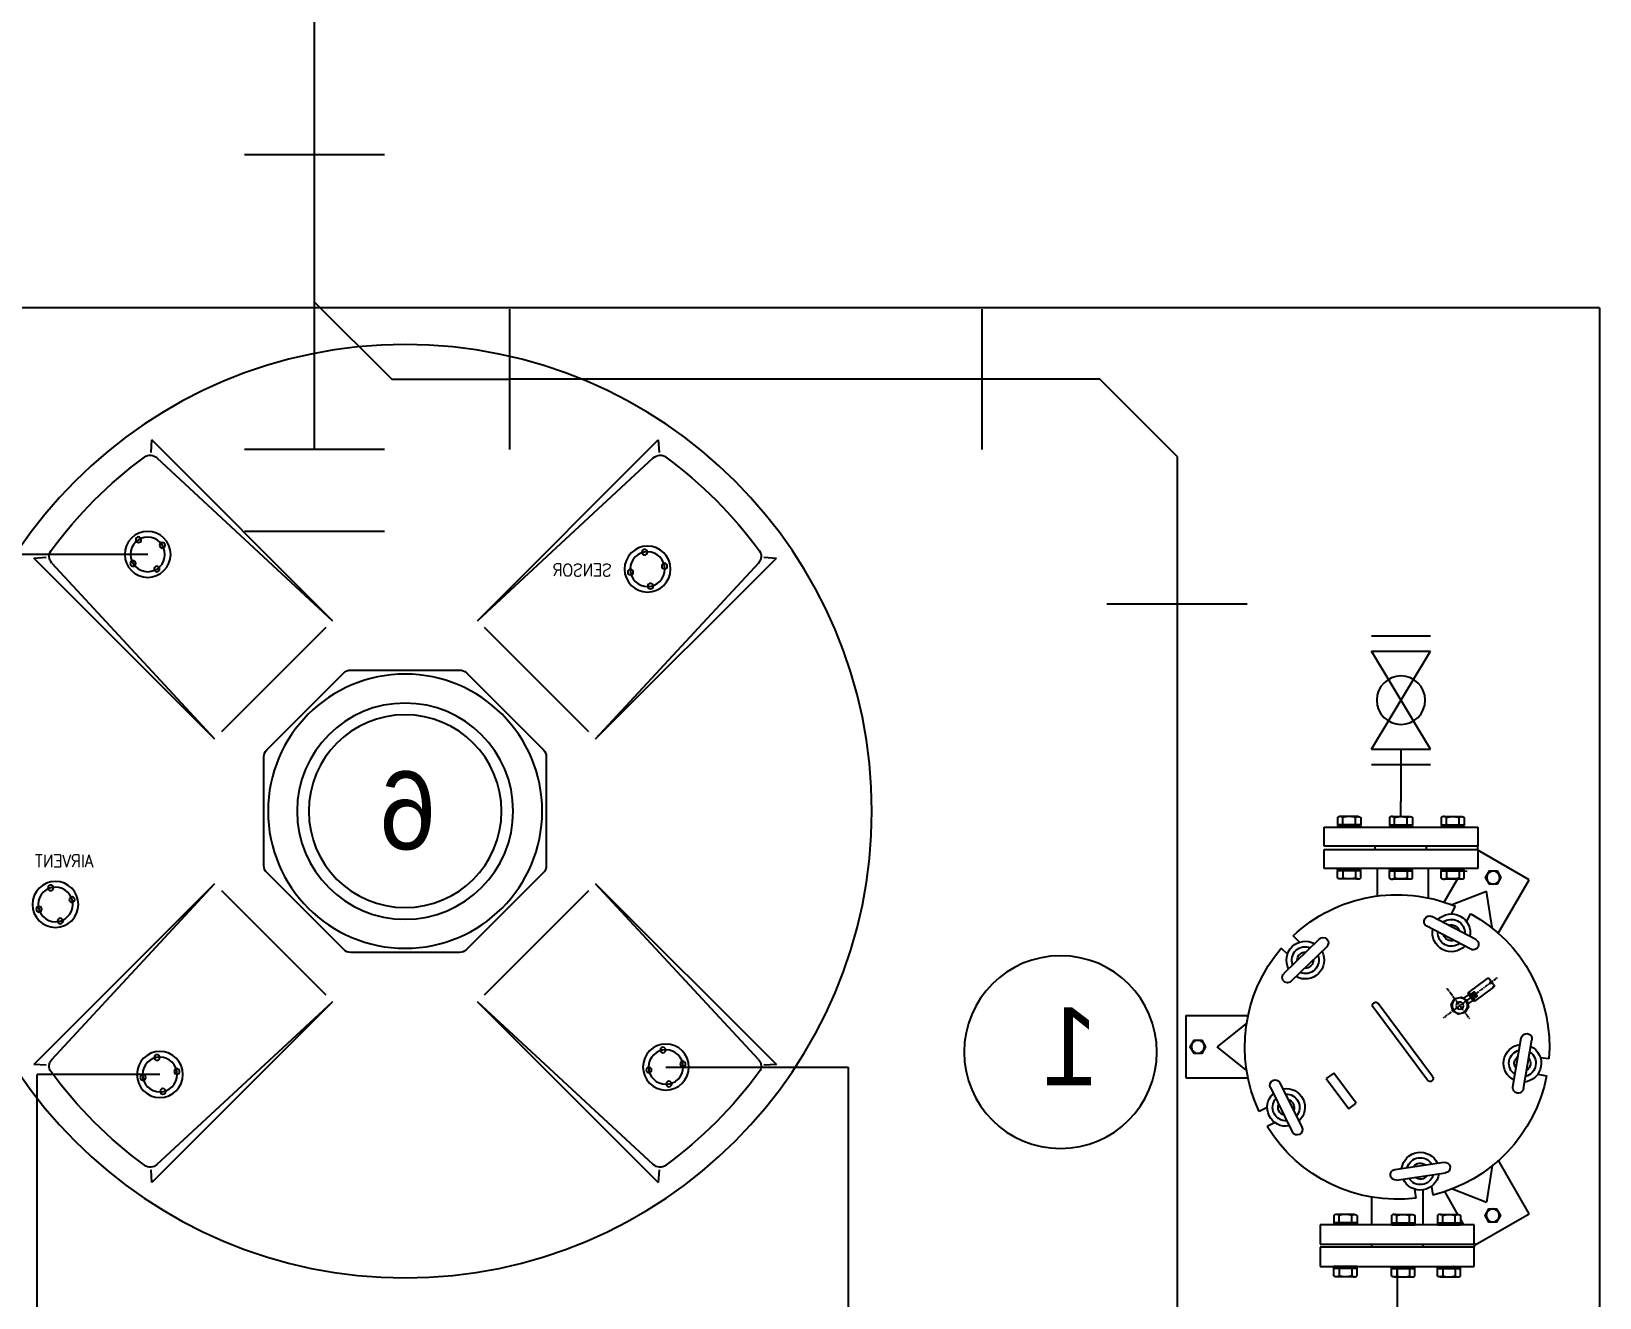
# Model space of a CAD drawing. Header units: millimetres. Extents: x 98929 to 11941380, y 952 to 54154.
# Drawn here: x 112983 to 114580, y 34915 to 36204 of the extents above; entities that cross this region are included whole.
import ezdxf

# ---------------------------------------------------------------- set-up
doc = ezdxf.new("R2010")
doc.units = ezdxf.units.MM
doc.linetypes.add('CENTER', pattern=[2, 1.25, -0.25, 0.25, -0.25])
for name, color, linetype in [('CENTER', 8, 'CENTER'), ('pipe', 3, 'Continuous'), ('SD', 4, 'Continuous'), ('오배수', 6, 'Continuous'), ('장비', 8, 'Continuous')]:
    doc.layers.add(name, color=color, linetype=linetype)
doc.layers.add('Library', color=210, linetype='Continuous', plot=False)
doc.styles.add('ROMANS', font='romans', dxfattribs={"height": 3})
doc.styles.add('울릉도B', font='HYWULM.TTF')

# ---------------------------------------------------------------- blocks, each defined once
blk = doc.blocks.new('A$C656D1D9F')
at = {"layer": 'SD', "color": 2}
for p, q in [((0, 63.73), (0, 135.1)), ((150, 63.73), (150, 135.1)), ((0, 0), (71.37, 0))]:
    blk.add_line(p, q, dxfattribs=at)
blk = doc.blocks.new('A$C33070B98')
at = {"layer": 'SD', "color": 0}
for p, q in [((71.4, 300, -254.6), (71.4, 0, -254.6)), ((71.4, 150, -254.6), (150, 228.6, -254.6)), ((150, 228.6, -254.6), (270.2, 228.6, -254.6))]:
    blk.add_line(p, q, dxfattribs=at)
blk.add_circle((71.4, 228.6, -254.6), 0.00321, dxfattribs=at)
at = {"layer": 'pipe', "color": 4, "extrusion": (0, 0, -1), "xscale": 2, "yscale": 2, "zscale": -2, "rotation": 270}
blk.add_blockref('A$C656D1D9F', (-270.2, 300, 254.6), dxfattribs=at)
blk = doc.blocks.new('BA-8E')
for p, q in [((-6, 43), (-6, 42.5)), ((-6, 42.5), (-6, 15.5)), ((-6, 42.5), (-4.6, 42.5)), ((-5, 44), (5, 44)), ((-2, 42.5), (1.4, 42.5)), ((4.9, 42.5), (6, 42.5)), ((6, 43), (6, 42.5)), ((6, 42.5), (6, 15.5)), ((-3, 21.7), (-3, 17)), ((-2.7, 22), (2.7, 22)), ((-1.5, 22), (-1.5, 17.3)), ((1.5, 22), (1.5, 17.3)), ((3, 21.7), (3, 17)), ((-6, 17), (6, 17)), ((-6, 15.5), (6, 15.5)), ((-4, 15.5), (-4, 9.7)), ((-4, 15.2), (4, 15.2)), ((-3, 17.3), (3, 17.3)), ((4, 15.5), (4, 9.7)), ((6, 17), (6, 15.5))]:
    blk.add_line(p, q)
blk.add_lwpolyline([(9.6, 0), (6.8, 6.8), (0, 9.6), (-6.8, 6.8), (-9.6, 0), (-6.8, -6.8), (0, -9.6), (6.8, -6.8)], close=True)
for radius in [8.6, 4]:
    blk.add_circle((0, 0), radius)
for centre, radius, start, end in [((-5, 43), 1, 90, 180), ((5, 43), 1, 0, 90), ((-2.7, 21.7), 0.3, 90, 180), ((2.7, 21.7), 0.3, 360, 90), ((-8, 9.7), 4, 328.8254, 0), ((8, 9.7), 4, 180, 211.1746)]:
    blk.add_arc(centre, radius, start, end)
at = {"layer": 'CENTER'}
for p, q in [((0, 52), (0, -23.2)), ((-18.5, 0), (23.7, 0))]:
    blk.add_line(p, q, dxfattribs=at)
blk = doc.blocks.new('A$C31BA1A71')
at = {"layer": 'Library'}
blk.add_lwpolyline([(10.7, 24.6), (0, 18.5), (0, 6.2), (10.7, 0), (21.3, 6.2), (21.3, 18.5)], close=True, dxfattribs=at)
blk.add_circle((10.7, 12.3), 10.4, dxfattribs=at)
blk = doc.blocks.new('RO SYSTEM')
at = {"layer": '장비', "color": 5}
for q in [(1250, 3000), (-1250, 0)]:
    blk.add_line((-1250, 3000), q, dxfattribs=at)
at = {"layer": '장비'}
for p, q in [((-292, 2865.4), (-292.9, 2852.7)), ((-108, 2681.4), (-292, 2865.4)), ((39.5, 2681.4), (223.5, 2865.4)), ((224.3, 2852.7), (223.5, 2865.4)), ((-286.9, 2847.1), (-108, 2681.4)), ((218.3, 2847.1), (39.5, 2681.4)), ((-399.5, 2746.1), (-412.3, 2745.2)), ((227.7, 2748.9), (362.8, 2748.9)), ((343.7, 2745.2), (330.9, 2746.1)), ((-228.2, 2561.2), (-412.3, 2745.2)), ((-393.9, 2740.1), (-228.2, 2561.2)), ((159.7, 2561.2), (343.7, 2745.2)), ((325.4, 2740.1), (159.7, 2561.2)), ((-221.2, 2568.3), (-115.1, 2674.4)), ((46.5, 2674.4), (152.6, 2568.3)), ((-1077.8, 2550.6), (-1017.9, 2650.3)), ((-1017.9, 2650.3), (-1077.8, 2650.3)), ((-1017.9, 2550.6), (-1077.8, 2650.3)), ((-1017.9, 2550.6), (-1077.8, 2550.6)), ((-1047.8, 2482), (-1047.8, 2497.2)), ((-1112.3, 2480.7), (-1112.3, 2473.6)), ((-1091.4, 2482), (-1109.6, 2482)), ((-1106.9, 2473.6), (-1106.9, 2480.7)), ((-1094.1, 2473.6), (-1094.1, 2480.7)), ((-1088.7, 2480.7), (-1088.7, 2473.6)), ((-1059.6, 2480.7), (-1059.6, 2473.6)), ((-1038.7, 2482), (-1056.9, 2482)), ((-1054.2, 2473.6), (-1054.2, 2480.7)), ((-1041.4, 2473.6), (-1041.4, 2480.7)), ((-1036, 2480.7), (-1036, 2473.6)), ((-1006.9, 2480.7), (-1006.9, 2473.6)), ((-1004.2, 2482), (-986, 2482)), ((-1001.5, 2473.6), (-1001.5, 2480.7)), ((-988.7, 2473.6), (-988.7, 2480.7)), ((-983.3, 2480.7), (-983.3, 2473.6)), ((-969.5, 2471.4), (-1126.1, 2471.4)), ((-1126.1, 2471.4), (-1126.1, 2451.8)), ((-1088.7, 2473.6), (-1112.3, 2473.6)), ((-1088.7, 2473), (-1112.3, 2473)), ((-1112.3, 2473), (-1112.3, 2471.4)), ((-1088.7, 2471.4), (-1112.3, 2471.4)), ((-1106.9, 2471.6), (-1102.8, 2472.9)), ((-1105.3, 2471.6), (-1101.2, 2472.9)), ((-1088.7, 2473), (-1088.7, 2471.4)), ((-1036, 2473.6), (-1059.6, 2473.6)), ((-1036, 2473), (-1059.6, 2473)), ((-1059.6, 2473), (-1059.6, 2471.4)), ((-1036, 2471.4), (-1059.6, 2471.4)), ((-1054.2, 2471.6), (-1050.1, 2472.9)), ((-1052.5, 2471.6), (-1048.5, 2472.9)), ((-1036, 2473), (-1036, 2471.4)), ((-1006.9, 2473.6), (-983.3, 2473.6)), ((-1006.9, 2473), (-983.3, 2473)), ((-1006.9, 2473), (-1006.9, 2471.4)), ((-1006.9, 2471.4), (-983.3, 2471.4)), ((-990.4, 2471.6), (-994.4, 2472.9)), ((-988.8, 2471.6), (-992.8, 2472.9)), ((-983.3, 2473), (-983.3, 2471.4)), ((-969.5, 2451.8), (-969.5, 2471.4)), ((-1178.3, 2417.7), (-1126.1, 2448)), ((-1126.1, 2451.8), (-969.5, 2451.8)), ((-1126.1, 2448.6), (-1126.1, 2451.8)), ((-969.5, 2448.6), (-1126.1, 2448.6)), ((-1126.1, 2448.6), (-1126.1, 2429.1)), ((-1073.9, 2448.6), (-1073.9, 2451.8)), ((-1073.9, 2451.8), (-1021.7, 2451.8)), ((-1021.7, 2448.6), (-1021.7, 2451.8)), ((-969.5, 2429.1), (-969.5, 2448.6)), ((-1126.1, 2429.1), (-969.5, 2429.1)), ((-1106.5, 2427.8), (-1115.2, 2426.4)), ((-1112.3, 2427.4), (-1112.3, 2429.1)), ((-1088.7, 2429.1), (-1112.3, 2429.1)), ((-1088.7, 2427.4), (-1112.3, 2427.4)), ((-1088.7, 2426.9), (-1112.3, 2426.9)), ((-1112.3, 2419.8), (-1112.3, 2426.9)), ((-1110.6, 2427.4), (-1110.3, 2426.9)), ((-1106.9, 2428.9), (-1102.8, 2427.6)), ((-1106.9, 2426.9), (-1106.9, 2419.8)), ((-1105.3, 2428.9), (-1101.2, 2427.6)), ((-1094.1, 2426.9), (-1094.1, 2419.8)), ((-1088.7, 2427.4), (-1088.7, 2429.1)), ((-1088.7, 2419.8), (-1088.7, 2426.9)), ((-1076, 2399.2), (-1076, 2429.1)), ((-1073.9, 2429.1), (-1021.7, 2429.1)), ((-1059.6, 2427.4), (-1059.6, 2429.1)), ((-1036, 2429.1), (-1059.6, 2429.1)), ((-1036, 2427.4), (-1059.6, 2427.4)), ((-1036, 2426.9), (-1059.6, 2426.9)), ((-1059.6, 2419.8), (-1059.6, 2426.9)), ((-1054.2, 2428.9), (-1050.1, 2427.6)), ((-1054.2, 2426.9), (-1054.2, 2419.8)), ((-1052.5, 2428.9), (-1048.5, 2427.6)), ((-1041.4, 2426.9), (-1041.4, 2419.8)), ((-1036, 2427.4), (-1036, 2429.1)), ((-1036, 2419.8), (-1036, 2426.9)), ((-1023.8, 2401.2), (-1023.8, 2429.1)), ((-1006.9, 2427.4), (-1006.9, 2429.1)), ((-1006.9, 2429.1), (-983.3, 2429.1)), ((-1006.9, 2427.4), (-983.3, 2427.4)), ((-1006.9, 2426.9), (-983.3, 2426.9)), ((-1006.9, 2419.8), (-1006.9, 2426.9)), ((-1001.5, 2426.9), (-1001.5, 2419.8)), ((-990.4, 2428.9), (-994.4, 2427.6)), ((-988.8, 2428.9), (-992.8, 2427.6)), ((-988.7, 2426.9), (-988.7, 2419.8)), ((-983.3, 2427.4), (-983.3, 2429.1)), ((-983.3, 2419.8), (-983.3, 2426.9)), ((-1146.5, 2362.8), (-1178.3, 2417.7)), ((-1092.4, 2418.6), (-1109.6, 2418.5)), ((-1105.4, 2418.5), (-1091.6, 2394.7)), ((-1091.4, 2418.5), (-1092.4, 2418.5)), ((-1039.7, 2418.6), (-1056.9, 2418.5)), ((-1038.7, 2418.5), (-1039.6, 2418.5)), ((-1004.2, 2418.5), (-986, 2418.5)), ((-228.2, 2413.7), (-412.3, 2229.7)), ((-393.9, 2234.9), (-228.2, 2413.7)), ((325.4, 2234.9), (159.7, 2413.7)), ((159.7, 2413.7), (343.7, 2229.7)), ((-1140.5, 2369.2), (-1135, 2406.2)), ((-1099.9, 2392.6), (-1135, 2406.2)), ((-115.1, 2300.6), (-221.2, 2406.7)), ((152.6, 2406.7), (46.5, 2300.6)), ((-1124, 2356.8), (-1079.3, 2380.3)), ((-1114.6, 2375), (-1118.8, 2383.2)), ((-1099.1, 2382.9), (-1103.2, 2390.7)), ((-1118.9, 2347.1), (-1074.2, 2370.6)), ((-1109.1, 2364.5), (-1109.1, 2364.6)), ((-1093.7, 2372.5), (-1093.8, 2372.7)), ((-972.4, 2349.6), (-936.2, 2314.4)), ((-964.7, 2357.4), (-928.6, 2322.3)), ((-944.5, 2354.1), (-938, 2360.7)), ((-932.2, 2341.9), (-926, 2348.2)), ((-952.8, 2345.7), (-952.7, 2345.7)), ((-940.4, 2333.5), (-940.3, 2333.6)), ((-1080, 2217.5), (-1024.7, 2291.8)), ((-1074.9, 2213.7), (-1019.6, 2288)), ((-108, 2293.5), (-292, 2109.5)), ((-286.9, 2127.8), (-108, 2293.5)), ((218.3, 2127.8), (39.5, 2293.5)), ((39.5, 2293.5), (223.5, 2109.5)), ((-828.9, 2279.6), (-892.2, 2279.6)), ((-889.8, 2271.1), (-860.6, 2247.8)), ((-828.9, 2279.6), (-828.8, 2216.2)), ((-1172.5, 2205.1), (-1181.1, 2254.8)), ((-1161.7, 2207), (-1170.3, 2256.7)), ((-1198.4, 2235.4), (-1189.8, 2236.4)), ((-1178.2, 2238.8), (-1178.3, 2238.7)), ((-1050.1, 2247.1), (-1050.1, 2247.1)), ((-889.9, 2224.3), (-860.6, 2247.8)), ((-1187, 2219.7), (-1196.1, 2218.2)), ((-1175.3, 2221.7), (-1175.4, 2221.6)), ((-1002.2, 2190.4), (-979.5, 2221)), ((-979.5, 2221), (-971.8, 2215.3)), ((-412.3, 2229.7), (-399.5, 2228.9)), ((330.9, 2228.9), (343.7, 2229.7)), ((-971.8, 2215.3), (-994.6, 2184.7)), ((-924.7, 2211), (-947, 2165.8)), ((-914.9, 2206.2), (-937.2, 2161)), ((-828.8, 2216.2), (-892.1, 2216.2)), ((-994.6, 2184.7), (-1002.2, 2190.4)), ((-922.4, 2191.2), (-922.3, 2191.2)), ((-930.1, 2175.7), (-930, 2175.6)), ((-911.8, 2185.9), (-903.5, 2181.8)), ((-919.7, 2170.5), (-911.7, 2166.5)), ((-1178.3, 2077.7), (-1146.7, 2132.7)), ((-1140.7, 2126.5), (-1135, 2089.4)), ((-1041.7, 2122.9), (-1091.6, 2130.1)), ((-1043.3, 2112.1), (-1093.2, 2119.3)), ((-1077.1, 2117.1), (-1077.1, 2116.9)), ((-1059.9, 2114.6), (-1059.9, 2114.5)), ((-292.9, 2122.3), (-292, 2109.5)), ((223.5, 2109.5), (224.3, 2122.3)), ((-1100.2, 2103.1), (-1135, 2089.4)), ((-1091.7, 2101.1), (-1105.5, 2077)), ((-1078.8, 2105.6), (-1080.1, 2096.8)), ((-1070.1, 2102.1), (-1070.1, 2066.4)), ((-1061.6, 2102.8), (-1063, 2093.7)), ((-1017.9, 2094.2), (-1017.9, 2066.4)), ((-1123.2, 2046.1), (-1178.3, 2077.7)), ((-1108.5, 2075.7), (-1108.5, 2068.6)), ((-1087.6, 2077), (-1105.8, 2077)), ((-1103.1, 2068.6), (-1103.1, 2075.7)), ((-1090.3, 2068.6), (-1090.3, 2075.7)), ((-1084.9, 2075.7), (-1084.9, 2068.6)), ((-1061.9, 2075.7), (-1061.9, 2068.6)), ((-1041, 2077), (-1059.2, 2077)), ((-1056.5, 2068.6), (-1056.5, 2075.7)), ((-1043.7, 2068.6), (-1043.7, 2075.7)), ((-1038.3, 2075.7), (-1038.3, 2068.6)), ((-1003.1, 2075.7), (-1003.1, 2068.6)), ((-1000.4, 2077), (-982.2, 2077)), ((-997.7, 2068.6), (-997.7, 2075.7)), ((-984.9, 2068.6), (-984.9, 2075.7)), ((-979.5, 2075.7), (-979.5, 2068.6)), ((-1122.3, 2066.4), (-965.7, 2066.4)), ((-1122.3, 2046.8), (-1122.3, 2066.4)), ((-1108.5, 2071.8), (-1111.6, 2066.4)), ((-1084.9, 2068.6), (-1108.5, 2068.6)), ((-1084.9, 2068), (-1108.5, 2068)), ((-1108.5, 2068), (-1108.5, 2066.4)), ((-1084.9, 2066.4), (-1108.5, 2066.4)), ((-1103, 2066.6), (-1099, 2067.9)), ((-1101.4, 2066.6), (-1097.4, 2067.9)), ((-1084.9, 2068), (-1084.9, 2066.4)), ((-1070.1, 2066.4), (-1017.9, 2066.4)), ((-1038.3, 2068.6), (-1061.9, 2068.6)), ((-1038.3, 2068), (-1061.9, 2068)), ((-1061.9, 2068), (-1061.9, 2066.4)), ((-1038.3, 2066.4), (-1061.9, 2066.4)), ((-1056.4, 2066.6), (-1052.3, 2067.9)), ((-1054.8, 2066.6), (-1050.7, 2067.9)), ((-1038.3, 2068), (-1038.3, 2066.4)), ((-1003.1, 2068.6), (-979.5, 2068.6)), ((-1003.1, 2068), (-979.5, 2068)), ((-1003.1, 2068), (-1003.1, 2066.4)), ((-1003.1, 2066.4), (-979.5, 2066.4)), ((-986.6, 2066.6), (-990.6, 2067.9)), ((-985, 2066.6), (-989, 2067.9)), ((-979.5, 2068), (-979.5, 2066.4)), ((-965.7, 2066.4), (-965.7, 2046.8)), ((-1122.3, 2047.7), (-1123.2, 2046.1)), ((-965.7, 2046.8), (-1122.3, 2046.8)), ((-1122.3, 2046.8), (-1122.3, 2043.6)), ((-1122.3, 2043.6), (-965.7, 2043.6)), ((-1122.3, 2024.1), (-1122.3, 2043.6)), ((-1070.1, 2046.8), (-1070.1, 2043.6)), ((-1070.1, 2043.6), (-1017.9, 2043.6)), ((-1017.9, 2046.8), (-1017.9, 2043.6)), ((-965.7, 2043.6), (-965.7, 2024.1)), ((-965.7, 2024.1), (-1122.3, 2024.1)), ((-1108.5, 2022.4), (-1108.5, 2024.1)), ((-1084.9, 2024.1), (-1108.5, 2024.1)), ((-1084.9, 2022.4), (-1108.5, 2022.4)), ((-1084.9, 2021.9), (-1108.5, 2021.9)), ((-1108.5, 2014.8), (-1108.5, 2021.9)), ((-1087.6, 2013.5), (-1105.8, 2013.5)), ((-1103.1, 2021.9), (-1103.1, 2014.8)), ((-1103, 2023.9), (-1099, 2022.6)), ((-1101.4, 2023.9), (-1097.4, 2022.6)), ((-1090.3, 2021.9), (-1090.3, 2014.8)), ((-1084.9, 2022.4), (-1084.9, 2024.1)), ((-1084.9, 2014.8), (-1084.9, 2021.9)), ((-1061.9, 2022.4), (-1061.9, 2024)), ((-1038.3, 2024), (-1061.9, 2024)), ((-1038.3, 2022.4), (-1061.9, 2022.4)), ((-1038.3, 2021.9), (-1061.9, 2021.9)), ((-1061.9, 2014.7), (-1061.9, 2021.9)), ((-1041, 2013.5), (-1059.2, 2013.5)), ((-1056.5, 2021.9), (-1056.5, 2014.7)), ((-1056.4, 2023.8), (-1052.3, 2022.6)), ((-1054.8, 2023.8), (-1050.7, 2022.6)), ((-1043.7, 2021.9), (-1043.7, 2014.7)), ((-1038.3, 2022.4), (-1038.3, 2024)), ((-1038.3, 2014.7), (-1038.3, 2021.9)), ((-1003.1, 2022.4), (-1003.1, 2024.1)), ((-1003.1, 2024.1), (-979.5, 2024.1)), ((-1003.1, 2022.4), (-979.5, 2022.4)), ((-1003.1, 2021.9), (-979.5, 2021.9)), ((-1003.1, 2014.8), (-1003.1, 2021.9)), ((-1000.4, 2013.5), (-982.2, 2013.5)), ((-997.7, 2021.9), (-997.7, 2014.8)), ((-986.6, 2023.9), (-990.6, 2022.6)), ((-985, 2023.9), (-989, 2022.6)), ((-984.9, 2021.9), (-984.9, 2014.8)), ((-979.5, 2022.4), (-979.5, 2024.1)), ((-979.5, 2014.8), (-979.5, 2021.9))]:
    blk.add_line(p, q, dxfattribs=at)
at = {"layer": '장비', "color": 0}
for p, q in [((-1017.9, 2665.9), (-1077.8, 2665.9)), ((-1017.9, 2535), (-1077.8, 2535))]:
    blk.add_line(p, q, dxfattribs=at)
at = {"layer": '장비', "color": 4}
for p, q in [((-1047.8, 2550.6), (-1047.8, 2497.2)), ((-299.7, 2227.1), (-485.3, 2227.1)), ((-485.3, 2227.1), (-485.3, 604.6)), ((215.3, 2219.5), (340.3, 2219.5)), ((340.3, 618), (340.3, 2219.5)), ((-1044, 2024.1), (-1044, 1905.7))]:
    blk.add_line(p, q, dxfattribs=at)
at = {"layer": '장비'}
blk.add_lwpolyline([(-178, 2542.9), (-178, 2432.1, 0.198912), (-175.1, 2425), (-96.7, 2346.6, 0.198912), (-89.7, 2343.7), (21.1, 2343.7, 0.198912), (28.2, 2346.6), (106.5, 2425, 0.198912), (109.5, 2432.1), (109.5, 2542.9, 0.198912), (106.5, 2549.9), (28.2, 2628.3, 0.198912), (21.1, 2631.2), (-89.7, 2631.2, 0.198912), (-96.7, 2628.3), (-175.1, 2549.9, 0.198912)], format="xyb", close=True, dxfattribs=at)
for points in [[(-1106.9, 2480.7, 0.180912), (-1107.1, 2481.1, 0.10298), (-1107.7, 2481.6, 0.0625), (-1108.5, 2481.9, 0.048725), (-1109.6, 2482, 0.048725), (-1110.7, 2481.9, 0.0625), (-1111.5, 2481.6, 0.10298), (-1112.2, 2481.1, 0.180912), (-1112.3, 2480.7, 0.180912)], [(-1094.1, 2480.7, 0.287816), (-1094.3, 2481.1, 0.063192), (-1096, 2481.6, 0.028693), (-1097.9, 2481.9, 0.020666), (-1100.5, 2482, 0.020666), (-1103.2, 2481.9, 0.028693), (-1105.1, 2481.6, 0.063192), (-1106.7, 2481.1, 0.287816), (-1106.9, 2480.7, 0.287816)], [(-1094.1, 2480.7, -0.180912), (-1094, 2481.1, -0.10298), (-1093.3, 2481.6, -0.0625), (-1092.5, 2481.9, -0.048725), (-1091.4, 2482, -0.048725), (-1090.3, 2481.9, -0.0625), (-1089.5, 2481.6, -0.10298), (-1088.9, 2481.1, -0.180912), (-1088.7, 2480.7, -0.180912)], [(-1054.2, 2480.7, 0.180912), (-1054.4, 2481.1, 0.10298), (-1055, 2481.6, 0.0625), (-1055.8, 2481.9, 0.048725), (-1056.9, 2482, 0.048725), (-1058, 2481.9, 0.0625), (-1058.8, 2481.6, 0.10298), (-1059.4, 2481.1, 0.180912), (-1059.6, 2480.7, 0.180912)], [(-1041.4, 2480.7, 0.287816), (-1041.6, 2481.1, 0.063192), (-1043.3, 2481.6, 0.028693), (-1045.2, 2481.9, 0.020666), (-1047.8, 2482, 0.020666), (-1050.5, 2481.9, 0.028693), (-1052.4, 2481.6, 0.063192), (-1054, 2481.1, 0.287816), (-1054.2, 2480.7, 0.287816)], [(-1041.4, 2480.7, -0.180912), (-1041.3, 2481.1, -0.10298), (-1040.6, 2481.6, -0.0625), (-1039.8, 2481.9, -0.048725), (-1038.7, 2482, -0.048725), (-1037.6, 2481.9, -0.0625), (-1036.8, 2481.6, -0.10298), (-1036.2, 2481.1, -0.180912), (-1036, 2480.7, -0.180912)], [(-1001.5, 2480.7, 0.180912), (-1001.7, 2481.1, 0.10298), (-1002.3, 2481.6, 0.0625), (-1003.1, 2481.9, 0.048725), (-1004.2, 2482, 0.048725), (-1005.3, 2481.9, 0.0625), (-1006.1, 2481.6, 0.10298), (-1006.7, 2481.1, 0.180912), (-1006.9, 2480.7, 0.180912)], [(-1001.5, 2480.7, -0.287816), (-1001.3, 2481.1, -0.063192), (-999.6, 2481.6, -0.028693), (-997.8, 2481.9, -0.020666), (-995.1, 2482, -0.020666), (-992.5, 2481.9, -0.028693), (-990.6, 2481.6, -0.063192), (-988.9, 2481.1, -0.287816), (-988.7, 2480.7, -0.287816)], [(-988.7, 2480.7, -0.180912), (-988.6, 2481.1, -0.10298), (-987.9, 2481.6, -0.0625), (-987.1, 2481.9, -0.048725), (-986, 2482, -0.048725), (-984.9, 2481.9, -0.0625), (-984.1, 2481.6, -0.10298), (-983.5, 2481.1, -0.180912), (-983.3, 2480.7, -0.180912)], [(-1106.9, 2419.8, -0.180912), (-1107.1, 2419.3, -0.10298), (-1107.7, 2418.9, -0.0625), (-1108.5, 2418.6, -0.048725), (-1109.6, 2418.5, -0.048725), (-1110.7, 2418.6, -0.0625), (-1111.5, 2418.9, -0.10298), (-1112.2, 2419.3, -0.180912), (-1112.3, 2419.8, -0.180912)], [(-1106.9, 2419.8, 0.287816), (-1106.7, 2419.4, 0.063192), (-1105.1, 2418.9, 0.028693), (-1103.2, 2418.6, 0.020666), (-1100.5, 2418.5, 0.020666), (-1097.9, 2418.6, 0.028693), (-1096, 2418.9, 0.063192), (-1094.3, 2419.4, 0.287816), (-1094.1, 2419.8, 0.287816)], [(-1094.1, 2419.8, 0.050041), (-1094.1, 2419.6, 0.050041)], [(-1094.1, 2419.8, -0.096099), (-1094.1, 2419.6, -0.096099)], [(-1088.7, 2419.7, -0.180912), (-1088.9, 2419.3, -0.10298), (-1089.5, 2418.8, -0.0625), (-1090.3, 2418.5, -0.048725), (-1091.4, 2418.4, -0.048725), (-1092.5, 2418.5, -0.0625), (-1093.3, 2418.8, -0.10298), (-1094, 2419.3, -0.180912), (-1094.1, 2419.7, -0.180912)], [(-1054.2, 2419.8, -0.180912), (-1054.4, 2419.3, -0.10298), (-1055, 2418.9, -0.0625), (-1055.8, 2418.6, -0.048725), (-1056.9, 2418.5, -0.048725), (-1058, 2418.6, -0.0625), (-1058.8, 2418.9, -0.10298), (-1059.4, 2419.3, -0.180912), (-1059.6, 2419.8, -0.180912)], [(-1054.2, 2419.8, 0.287816), (-1054, 2419.4, 0.063192), (-1052.4, 2418.9, 0.028693), (-1050.5, 2418.6, 0.020666), (-1047.8, 2418.5, 0.020666), (-1045.2, 2418.6, 0.028693), (-1043.3, 2418.9, 0.063192), (-1041.6, 2419.4, 0.287816), (-1041.4, 2419.8, 0.287816)], [(-1041.4, 2419.8, 0.050041), (-1041.4, 2419.6, 0.050041)], [(-1041.4, 2419.8, -0.096099), (-1041.4, 2419.6, -0.096099)], [(-1036, 2419.7, -0.180912), (-1036.2, 2419.3, -0.10298), (-1036.8, 2418.8, -0.0625), (-1037.6, 2418.5, -0.048725), (-1038.7, 2418.4, -0.048725), (-1039.8, 2418.5, -0.0625), (-1040.6, 2418.8, -0.10298), (-1041.2, 2419.3, -0.180912), (-1041.4, 2419.7, -0.180912)], [(-1001.5, 2419.8, -0.180912), (-1001.7, 2419.3, -0.10298), (-1002.3, 2418.9, -0.0625), (-1003.1, 2418.6, -0.048725), (-1004.2, 2418.5, -0.048725), (-1005.3, 2418.6, -0.0625), (-1006.1, 2418.9, -0.10298), (-1006.7, 2419.3, -0.180912), (-1006.9, 2419.8, -0.180912)], [(-1001.5, 2419.8, 0.287816), (-1001.3, 2419.4, 0.063192), (-999.6, 2418.9, 0.028693), (-997.8, 2418.6, 0.020666), (-995.1, 2418.5, 0.020666), (-992.5, 2418.6, 0.028693), (-990.6, 2418.9, 0.063192), (-988.9, 2419.4, 0.287816), (-988.7, 2419.8, 0.287816)], [(-988.7, 2419.8, 0.180912), (-988.6, 2419.3, 0.10298), (-987.9, 2418.9, 0.0625), (-987.1, 2418.6, 0.048725), (-986, 2418.5, 0.048725), (-984.9, 2418.6, 0.0625), (-984.1, 2418.9, 0.10298), (-983.5, 2419.3, 0.180912), (-983.3, 2419.8, 0.180912)], [(-1103.1, 2075.7, 0.180912), (-1103.3, 2076.1, 0.10298), (-1103.9, 2076.6, 0.0625), (-1104.7, 2076.9, 0.048725), (-1105.8, 2077, 0.048725), (-1106.9, 2076.9, 0.0625), (-1107.7, 2076.6, 0.10298), (-1108.3, 2076.1, 0.180912), (-1108.5, 2075.7, 0.180912)], [(-1090.3, 2075.7, 0.287816), (-1090.5, 2076.1, 0.063192), (-1092.2, 2076.6, 0.028693), (-1094.1, 2076.9, 0.020666), (-1096.7, 2077, 0.020666), (-1099.4, 2076.9, 0.028693), (-1101.2, 2076.6, 0.063192), (-1102.9, 2076.1, 0.287816), (-1103.1, 2075.7, 0.287816)], [(-1090.3, 2075.7, -0.180912), (-1090.1, 2076.1, -0.10298), (-1089.5, 2076.6, -0.0625), (-1088.7, 2076.9, -0.048725), (-1087.6, 2077, -0.048725), (-1086.5, 2076.9, -0.0625), (-1085.7, 2076.6, -0.10298), (-1085.1, 2076.1, -0.180912), (-1084.9, 2075.7, -0.180912)], [(-1056.5, 2075.7, 0.180912), (-1056.6, 2076.1, 0.10298), (-1057.3, 2076.6, 0.0625), (-1058.1, 2076.9, 0.048725), (-1059.2, 2077, 0.048725), (-1060.3, 2076.9, 0.0625), (-1061.1, 2076.6, 0.10298), (-1061.7, 2076.1, 0.180912), (-1061.9, 2075.7, 0.180912)], [(-1043.7, 2075.7, 0.287816), (-1043.9, 2076, 0.063192), (-1045.5, 2076.6, 0.028693), (-1047.4, 2076.9, 0.020666), (-1050.1, 2077, 0.020666), (-1052.7, 2076.9, 0.028693), (-1054.6, 2076.6, 0.063192), (-1056.3, 2076, 0.287816), (-1056.5, 2075.7, 0.287816)], [(-1043.7, 2075.7, -0.180912), (-1043.5, 2076.1, -0.10298), (-1042.9, 2076.6, -0.0625), (-1042.1, 2076.9, -0.048725), (-1041, 2077, -0.048725), (-1039.9, 2076.9, -0.0625), (-1039.1, 2076.6, -0.10298), (-1038.4, 2076.1, -0.180912), (-1038.3, 2075.7, -0.180912)], [(-997.7, 2075.7, 0.180912), (-997.9, 2076.1, 0.10298), (-998.5, 2076.6, 0.0625), (-999.3, 2076.9, 0.048725), (-1000.4, 2077, 0.048725), (-1001.5, 2076.9, 0.0625), (-1002.3, 2076.6, 0.10298), (-1002.9, 2076.1, 0.180912), (-1003.1, 2075.7, 0.180912)], [(-997.7, 2075.7, -0.287816), (-997.5, 2076.1, -0.063192), (-995.8, 2076.6, -0.028693), (-993.9, 2076.9, -0.020666), (-991.3, 2077, -0.020666), (-988.7, 2076.9, -0.028693), (-986.8, 2076.6, -0.063192), (-985.1, 2076.1, -0.287816), (-984.9, 2075.7, -0.287816)], [(-984.9, 2075.7, -0.180912), (-984.7, 2076.1, -0.10298), (-984.1, 2076.6, -0.0625), (-983.3, 2076.9, -0.048725), (-982.2, 2077, -0.048725), (-981.1, 2076.9, -0.0625), (-980.3, 2076.6, -0.10298), (-979.7, 2076.1, -0.180912), (-979.5, 2075.7, -0.180912)], [(-1103.1, 2014.8, -0.180912), (-1103.3, 2014.3, -0.10298), (-1103.9, 2013.9, -0.0625), (-1104.7, 2013.6, -0.048725), (-1105.8, 2013.5, -0.048725), (-1106.9, 2013.6, -0.0625), (-1107.7, 2013.9, -0.10298), (-1108.3, 2014.3, -0.180912), (-1108.5, 2014.8, -0.180912)], [(-1090.3, 2014.8, -0.287816), (-1090.5, 2014.4, -0.063192), (-1092.2, 2013.9, -0.028693), (-1094.1, 2013.6, -0.020666), (-1096.7, 2013.5, -0.020666), (-1099.4, 2013.6, -0.028693), (-1101.2, 2013.9, -0.063192), (-1102.9, 2014.4, -0.287816), (-1103.1, 2014.8, -0.287816)], [(-1090.3, 2014.8, 0.180912), (-1090.1, 2014.3, 0.10298), (-1089.5, 2013.9, 0.0625), (-1088.7, 2013.6, 0.048725), (-1087.6, 2013.5, 0.048725), (-1086.5, 2013.6, 0.0625), (-1085.7, 2013.9, 0.10298), (-1085.1, 2014.3, 0.180912), (-1084.9, 2014.8, 0.180912)], [(-1056.5, 2014.7, -0.180912), (-1056.6, 2014.3, -0.10298), (-1057.3, 2013.8, -0.0625), (-1058.1, 2013.6, -0.048725), (-1059.2, 2013.5, -0.048725), (-1060.3, 2013.6, -0.0625), (-1061.1, 2013.8, -0.10298), (-1061.7, 2014.3, -0.180912), (-1061.9, 2014.7, -0.180912)], [(-1043.7, 2014.7, -0.287816), (-1043.9, 2014.4, -0.063192), (-1045.5, 2013.8, -0.028693), (-1047.4, 2013.6, -0.020666), (-1050.1, 2013.5, -0.020666), (-1052.7, 2013.6, -0.028693), (-1054.6, 2013.8, -0.063192), (-1056.3, 2014.4, -0.287816), (-1056.5, 2014.7, -0.287816)], [(-1043.7, 2014.7, 0.180912), (-1043.5, 2014.3, 0.10298), (-1042.9, 2013.8, 0.0625), (-1042.1, 2013.6, 0.048725), (-1041, 2013.5, 0.048725), (-1039.9, 2013.6, 0.0625), (-1039.1, 2013.8, 0.10298), (-1038.4, 2014.3, 0.180912), (-1038.3, 2014.7, 0.180912)], [(-997.7, 2014.8, -0.180912), (-997.9, 2014.3, -0.10298), (-998.5, 2013.9, -0.0625), (-999.3, 2013.6, -0.048725), (-1000.4, 2013.5, -0.048725), (-1001.5, 2013.6, -0.0625), (-1002.3, 2013.9, -0.10298), (-1002.9, 2014.3, -0.180912), (-1003.1, 2014.8, -0.180912)], [(-997.7, 2014.8, 0.287816), (-997.5, 2014.4, 0.063192), (-995.8, 2013.9, 0.028693), (-993.9, 2013.6, 0.020666), (-991.3, 2013.5, 0.020666), (-988.7, 2013.6, 0.028693), (-986.8, 2013.9, 0.063192), (-985.1, 2014.4, 0.287816), (-984.9, 2014.8, 0.287816)], [(-984.9, 2014.8, 0.180912), (-984.7, 2014.3, 0.10298), (-984.1, 2013.9, 0.0625), (-983.3, 2013.6, 0.048725), (-982.2, 2013.5, 0.048725), (-981.1, 2013.6, 0.0625), (-980.3, 2013.9, 0.10298), (-979.7, 2014.3, 0.180912), (-979.5, 2014.8, 0.180912)]]:
    blk.add_lwpolyline(points, format="xyb", dxfattribs=at)
for points in [[(-1149.5, 2419.9), (-1145.6, 2413.2), (-1137.8, 2413.2), (-1133.9, 2419.9), (-1137.8, 2426.7), (-1145.6, 2426.7)], [(-1149, 2076), (-1145.1, 2069.2), (-1137.3, 2069.2), (-1133.4, 2076), (-1137.3, 2082.7), (-1145.1, 2082.7)]]:
    blk.add_lwpolyline(points, close=True, dxfattribs=at)
for centre, radius in [((-34.3, 2487.5), 475), ((227.7, 2748.9), 23.4), ((227.7, 2748.9), 17.6), ((237.1, 2763.8), 2.81), ((-281, 2733.9), 23.4), ((-281, 2733.9), 23.4), ((-281, 2733.9), 17.6), ((-281, 2733.9), 17.6), ((-278, 2751.2), 2.81), ((-278, 2751.2), 2.81), ((212.9, 2758.2), 2.81), ((-298.3, 2737), 2.81), ((-298.3, 2737), 2.81), ((-263.7, 2730.9), 2.81), ((-263.7, 2730.9), 2.81), ((218.4, 2734), 2.81), ((242.6, 2739.6), 2.81), ((-284, 2716.6), 2.81), ((-284, 2716.6), 2.81), ((-1047.8, 2600.5), 24.7), ((-34.3, 2487.5), 139.5), ((-34.3, 2487.5), 110), ((-1141.7, 2419.9), 6.6), ((321.6, 2392.6), 23.4), ((321.6, 2392.6), 23.4), ((321.6, 2392.6), 17.6), ((321.6, 2392.6), 17.6), ((326.4, 2409.5), 2.81), ((326.4, 2409.5), 2.81), ((304.7, 2397.4), 2.81), ((316.7, 2375.7), 2.81), ((338.4, 2387.7), 2.81), ((-299.7, 2227.1), 23.4), ((-299.7, 2227.1), 17.6), ((-296.7, 2244.4), 2.81), ((215.3, 2219.5), 23.4), ((215.3, 2219.5), 23.4), ((215.3, 2219.5), 17.6), ((215.3, 2219.5), 17.6), ((218.3, 2236.8), 2.81), ((218.3, 2236.8), 2.81), ((-317, 2230.2), 2.81), ((-282.4, 2224.1), 2.81), ((198, 2222.6), 2.81), ((198, 2222.6), 2.81), ((232.5, 2216.5), 2.81), ((232.5, 2216.5), 2.81), ((-302.8, 2209.8), 2.81), ((212.2, 2202.3), 2.81), ((212.2, 2202.3), 2.81), ((-1141.2, 2076), 6.6)]:
    blk.add_circle(centre, radius, dxfattribs=at)
at = {"layer": '장비', "color": 1}
for centre in [(-34.3, 2487.5), (-701.3, 2242.3)]:
    blk.add_circle(centre, 98.1, dxfattribs=at)
at = {"layer": '장비'}
for centre, radius, start, end in [((-34.3, 2487.5), 447.5, 126.3619, 143.6381), ((-293.7, 2839.8), 10, 47.1857, 126.3619), ((225.1, 2839.8), 10, 53.6381, 132.8143), ((-34.3, 2487.5), 447.5, 36.3619, 53.6381), ((-386.6, 2746.9), 10, 143.6381, 222.8143), ((318, 2746.9), 10, 317.1857, 36.3619), ((-1043.9, 2247.5), 155, 46.9191, 112.4992), ((-1043.9, 2247.5), 155, 118.9191, 184.4992), ((-1099.1, 2363.7), 19.2, 44.3613, 191.1582), ((-1076.8, 2375.4), 5.48, 297.7597, 117.7597), ((-1099.1, 2363.7), 13.7, 51.3379, 184.1815), ((-1099.1, 2363.7), 19.2, 224.3613, 11.1582), ((-1099.1, 2363.7), 13.7, 231.3379, 4.1815), ((-1099.1, 2363.7), 8.22, 69.57, 165.9494), ((-1121.4, 2351.9), 5.48, 117.7597, 297.7597), ((-1099.1, 2363.7), 8.22, 249.57, 345.9494), ((-968.5, 2353.5), 5.48, 45.7597, 225.7597), ((-950.5, 2335.9), 19.2, 332.3613, 119.1582), ((-950.5, 2335.9), 13.7, 339.3379, 112.1815), ((-1043.9, 2247.5), 155, 334.9191, 40.4992), ((-950.5, 2335.9), 19.2, 152.3613, 299.1582), ((-950.5, 2335.9), 13.7, 159.3379, 292.1815), ((-950.5, 2335.9), 8.22, 177.57, 273.9494), ((-950.5, 2335.9), 8.22, 357.57, 93.9494), ((-932.4, 2318.3), 5.48, 225.7597, 45.7597), ((-1022.1, 2289.9), 3.17, 323.3168, 143.3168), ((-1175.7, 2255.7), 5.48, 9.7597, 189.7597), ((-1171.4, 2230.9), 19.2, 116.3613, 263.1582), ((-1171.4, 2230.9), 13.7, 123.3379, 256.1815), ((-1171.4, 2230.9), 8.22, 141.57, 237.9494), ((-1171.4, 2230.9), 19.2, 296.3613, 83.1582), ((-1171.4, 2230.9), 13.7, 303.3379, 76.1815), ((-1171.4, 2230.9), 8.22, 321.57, 57.9494), ((-386.6, 2228.1), 10, 137.1857, 216.3619), ((318, 2228.1), 10, 323.6381, 42.8143), ((-34.3, 2487.5), 447.5, 216.3619, 233.6381), ((-34.3, 2487.5), 447.5, 306.3619, 323.6381), ((-1043.9, 2247.5), 155, 190.9191, 256.4992), ((-1167.1, 2206), 5.48, 189.7597, 9.7597), ((-1077.5, 2215.6), 3.17, 143.3168, 323.3168), ((-930.9, 2186), 19.2, 80.3613, 227.1582), ((-919.8, 2208.6), 5.48, 333.7597, 153.7597), ((-930.9, 2186), 13.7, 87.3379, 220.1815), ((-930.9, 2186), 8.22, 105.57, 201.9494), ((-930.9, 2186), 19.2, 260.3613, 47.1582), ((-930.9, 2186), 13.7, 267.3379, 40.1815), ((-930.9, 2186), 8.22, 285.57, 21.9494), ((-1043.9, 2247.5), 155, 262.9191, 328.4992), ((-942.1, 2163.4), 5.48, 153.7597, 333.7597), ((-1067.5, 2121.1), 19.2, 8.3613, 155.1582), ((-1092.4, 2124.7), 5.48, 81.7597, 261.7597), ((-1067.5, 2121.1), 13.7, 15.3379, 148.1815), ((-1067.5, 2121.1), 8.22, 33.57, 129.9494), ((-1042.5, 2117.5), 5.48, 261.7597, 81.7597), ((-293.7, 2135.2), 10, 233.6381, 312.8143), ((225.1, 2135.2), 10, 227.1857, 306.3619), ((-1067.5, 2121.1), 19.2, 188.3613, 335.1582), ((-1067.5, 2121.1), 13.7, 195.3379, 328.1815), ((-1067.5, 2121.1), 8.22, 213.57, 309.9494)]:
    blk.add_arc(centre, radius, start, end, dxfattribs=at)
for name, p, xscale, yscale, zscale, rotation in [('BA-8E', (-1107.7, 2289.6), 0.9139776423553869, 0.9139776423553869, 0.9139544019755511, 53.31676417638032), ('A$C31BA1A71', (-833.3, 2241), 0.6343856444582343, 0.6343856444582343, 0.6343856444582343, 90)]:
    blk.add_blockref(name, p, dxfattribs=dict(at, xscale=xscale, yscale=yscale, zscale=zscale, rotation=rotation))
at = {"layer": '장비', "style": 'ROMANS', "width": 0.9}
for s, p in [('SENSOR', (-244.3, 2726.6)), ('AIRVENT', (283.2, 2430.5))]:
    blk.add_text(s, height=12.54, dxfattribs=at).set_placement(p)
at = {"layer": '장비', "color": 1, "style": '울릉도B'}
for s, p in [('6', (-65.9, 2448.6)), ('1', (-740.2, 2208.3))]:
    blk.add_text(s, height=79.4, dxfattribs=at).set_placement(p)

msp = doc.modelspace()

# ---------------------------------------------------------------- linework, layer by layer
at = {"layer": 'SD', "color": 2}
for p, q in [((113950.8, 35921.5, 0), (113950.8, 35778.7, 0)), ((113950.8, 35921.5, 0), (113950.8, 35778.7, 0)), ((114078.2, 35621.5, 0), (114221, 35621.5, 0)), ((114078.2, 35621.5, 0), (114221, 35621.5, 0))]:
    msp.add_line(p, q, dxfattribs=at)
at = {"layer": '오배수', "linetype": 'Continuous', "lineweight": -3}
for p, q in [((113271.6, 35778.7, 0), (113271.6, 42772.6, -0.2)), ((113950.8, 35850.1, 0), (113470.5, 35850.1, 0)), ((114071, 35850.1, 0), (113950.8, 35850.1, 0)), ((114149.6, 35771.5, 0), (114071, 35850.1, 0)), ((114149.6, 35771.5, 0), (114149.6, 34468.9, 0)), ((114149.6, 35771.5, 0), (114149.6, 35621.5, 0))]:
    msp.add_line(p, q, dxfattribs=at)
at = {"layer": '오배수', "color": 2, "linetype": 'Continuous'}
msp.add_line((113200.3, 35695.4, 270.8), (113343, 35695.4, 270.8), dxfattribs=at)

# ---------------------------------------------------------------- block references
at = {"layer": '오배수', "linetype": 'Continuous', "xscale": -1, "rotation": 180}
msp.add_blockref('A$C33070B98', (113200.3, 36078.7, 254.6), dxfattribs=at)
at = {"layer": '장비', "lineweight": -3, "xscale": -1, "rotation": 4.693754025453244e-05}
msp.add_blockref('RO SYSTEM', (113329.6, 32923), dxfattribs=at)

doc.saveas('drawing.dxf')
